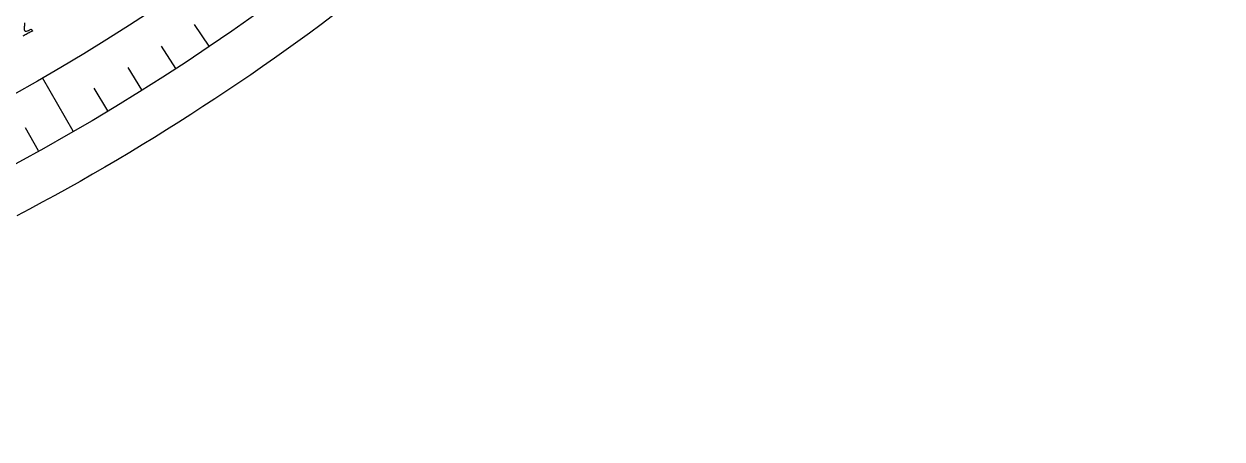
# Model space of a CAD drawing. Header units: millimetres. Extents: x -76 to 76, y -76 to 98.
# Drawn here: x 35.64 to 74.48, y -74.48 to -61.02 of the extents above; entities that cross this region are included whole.
import ezdxf

# ---------------------------------------------------------------- set-up
doc = ezdxf.new("R2010")
doc.units = ezdxf.units.MM
for name, color, linetype in [('CUT_OUTER', 1, 'Continuous'), ('ENGRAVE', 7, 'Continuous'), ('ENGRAVE_FINE', 8, 'Continuous'), ('TEXT', 5, 'Continuous')]:
    doc.layers.add(name, color=color, linetype=linetype)

msp = doc.modelspace()

# ---------------------------------------------------------------- linework, layer by layer
at = {"layer": 'CUT_OUTER'}
msp.add_lwpolyline([(45.6469, -60.7648), (45.2731, -61.0438), (44.8977, -61.3204), (44.5206, -61.5947), (44.1419, -61.8668), (43.7614, -62.1364), (43.3793, -62.4038), (42.9956, -62.6688), (42.6103, -62.9314), (42.2233, -63.1917), (41.8348, -63.4496), (41.4447, -63.7051), (41.053, -63.9582), (40.6598, -64.2089), (40.2651, -64.4571), (39.8688, -64.703), (39.4711, -64.9464), (39.0718, -65.1874), (38.6711, -65.4259), (38.2689, -65.6619), (37.8653, -65.8955), (37.4603, -66.1266), (37.0538, -66.3552), (36.646, -66.5813), (36.2367, -66.8049), (35.8262, -67.026), (35.4142, -67.2446)], dxfattribs=at)
at = {"layer": 'ENGRAVE'}
msp.add_lwpolyline([(37.24, -64.5016), (36.2425, -62.7739)], dxfattribs=at)
for radius in [74.48, 74.48, 72.485, 68.78, 68.78, 65.854]:
    msp.add_circle((0, 0), radius, dxfattribs=at)
at = {"layer": 'ENGRAVE_FINE'}
for points in [[(41.6487, -61.7467), (41.1706, -61.0379)], [(40.5647, -62.4642), (40.099, -61.7471)], [(39.4684, -63.1626), (39.0153, -62.4375)], [(38.36, -63.8418), (37.9197, -63.1089)], [(36.1086, -65.1417), (35.6941, -64.3939)]]:
    msp.add_lwpolyline(points, dxfattribs=at)
at = {"layer": 'TEXT'}
msp.add_lwpolyline([(35.6619, -60.9881), (35.6587, -61.0361), (35.6561, -61.0805), (35.6541, -61.1198), (35.6526, -61.1525), (35.6516, -61.1785), (35.6511, -61.1978), (35.6514, -61.2013), (35.6516, -61.2055), (35.6519, -61.2105), (35.6523, -61.2162), (35.6531, -61.2223), (35.6546, -61.2284), (35.6569, -61.2344), (35.66, -61.2404), (35.6686, -61.2493), (35.682, -61.2549), (35.7003, -61.2571), (35.7233, -61.2559), (35.7517, -61.2497), (35.786, -61.2372), (35.8261, -61.2182), (35.872, -61.1928), (35.8786, -61.1967), (35.8857, -61.2031), (35.8932, -61.212), (35.9012, -61.2234), (35.9083, -61.235), (35.9131, -61.2443), (35.9155, -61.2514), (35.9157, -61.2563), (35.882, -61.273), (35.8481, -61.2899), (35.8139, -61.3072), (35.7795, -61.3248), (35.7453, -61.3427), (35.7117, -61.3608), (35.6786, -61.3791), (35.646, -61.3978), (35.6023, -61.4234)], dxfattribs=at)

doc.saveas('drawing.dxf')
